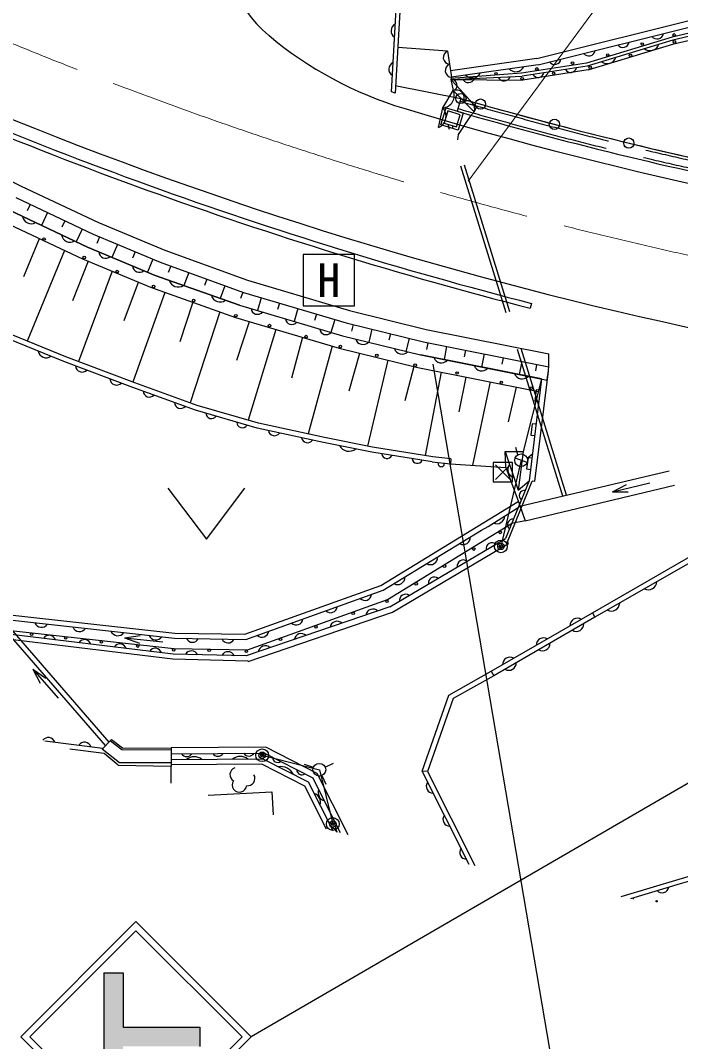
# Model space of a CAD drawing. Units: millimetres, scale not verified. Extents: x 40000 to 489596206, y 20000 to 327218255.
# Drawn here: x 203928 to 229734, y 239581 to 279501 of the extents above; entities that cross this region are included whole.
import ezdxf
from ezdxf.enums import TextEntityAlignment as Align

# ---------------------------------------------------------------- set-up
doc = ezdxf.new("R2010")
doc.units = ezdxf.units.MM
doc.header["$LTSCALE"] = 1000
doc.header["$PDMODE"] = 32
doc.header["$PDSIZE"] = 500
doc.linetypes.add('CHAIN', pattern=[18.5, 12, -1.5, 3.5, -1.5])
doc.linetypes.add('DASHED', pattern=[7.5, 6, -1.5])
for name, color, linetype, lineweight in [('M-BGD', 7, 'Continuous', 25), ('M-BGD-EXST', 7, 'Continuous', 25), ('M-BMK', 2, 'CHAIN', 13), ('M-BMK-ROW', 7, 'Continuous', 25), ('M-STR-HTXT', 7, 'Continuous', 13), ('M-STR-STRC', 7, 'Continuous', 25)]:
    doc.layers.add(name, color=color, linetype=linetype, lineweight=lineweight)
doc.styles.add('ＭＳ ゴシック', font='')
doc.styles.get('ＭＳ ゴシック').set_extended_font_data('MS Gothic')

msp = doc.modelspace()

# ---------------------------------------------------------------- hatches: boundary and pattern name
at = {"layer": 'M-STR-STRC'}
msp.add_hatch(color=256, dxfattribs=at).paths.add_polyline_path([(207192, 242268), (207942, 242268), (207942, 240143), (210942, 240143), (210942, 239393), (207942, 239393), (207942, 237268), (207192, 237268)])

# ---------------------------------------------------------------- linework, layer by layer
at = {"layer": 'M-BGD'}
for p, q in [((218427, 276704), (219055, 287594)), ((224120, 278014), (230779, 279670)), ((224168, 277769), (230839, 279428)), ((229474, 278585), (230967, 278932)), ((220618, 278297), (220774, 277278)), ((226116, 277572), (229474, 278585)), ((224120, 278014), (220736, 277525)), ((224168, 277769), (220774, 277278)), ((226116, 277572), (223563, 277169)), ((220749, 277187), (223539, 277317)), ((220774, 277278), (220749, 277187)), ((220749, 277187), (220847, 276757)), ((220973, 276953), (220749, 277187)), ((220749, 277187), (223563, 277169)), ((223521, 277436), (220759, 277224)), ((220446, 276079), (220847, 276757)), ((220847, 276757), (221660, 275922)), ((220973, 276953), (221747, 276111)), ((221148, 276447), (221004, 275948)), ((220273, 275313), (220446, 276079)), ((221747, 276111), (221660, 275922)), ((221041, 275041), (221014, 274836)), ((201076, 274479), (203963, 273023)), ((203963, 273023), (206978, 271597)), ((203743, 272574), (206775, 271140)), ((204307, 272307), (204190, 272059)), ((206551, 270637), (203502, 272080)), ((203502, 272080), (206551, 270637)), ((204985, 271986), (204750, 271489)), ((205663, 271666), (205546, 271417)), ((206978, 271597), (209574, 270514)), ((206341, 271345), (206106, 270848)), ((206775, 271140), (209393, 270048)), ((204066, 269495), (204668, 270975)), ((207024, 271036), (206918, 270782)), ((207716, 270747), (207505, 270239)), ((205654, 270509), (204186, 266968)), ((209195, 269535), (206551, 270637)), ((206551, 270637), (209195, 269535)), ((208409, 270458), (208303, 270205)), ((209574, 270514), (212799, 269341)), ((206579, 270085), (205958, 268535)), ((209101, 270170), (208889, 269662)), ((209393, 270048), (212642, 268866)), ((209801, 269900), (209707, 269644)), ((207514, 269695), (206202, 266163)), ((212494, 268364), (209195, 269535)), ((209195, 269535), (212494, 268364)), ((210505, 269644), (210321, 269135)), ((207982, 267767), (208544, 269265)), ((211210, 269387), (211119, 269136)), ((211915, 269131), (211734, 268634)), ((212799, 269341), (216788, 268161)), ((209573, 268870), (208324, 265364)), ((212620, 268875), (212530, 268627)), ((212642, 268866), (216657, 267678)), ((213339, 268660), (213190, 268158)), ((210668, 268481), (210163, 266931)), ((212494, 268364), (216520, 267172)), ((212494, 268364), (216520, 267172)), ((214058, 268447), (213983, 268196)), ((223909, 268440), (223859, 268247)), ((211729, 268105), (210563, 264551)), ((214777, 268235), (214628, 267732)), ((215496, 268022), (215422, 267771)), ((216788, 268161), (219787, 267422)), ((212389, 266222), (212887, 267726)), ((216215, 267809), (216067, 267306)), ((216657, 267678), (219678, 266933)), ((216938, 267609), (216875, 267355)), ((205629, 266165), (202610, 267395)), ((213914, 267422), (212829, 263869)), ((214956, 267114), (214520, 265510)), ((216520, 267172), (219565, 266422)), ((216520, 267172), (219565, 266422)), ((217666, 267429), (217541, 266921)), ((218394, 267250), (218332, 266996)), ((219122, 267070), (218997, 266562)), ((219787, 267422), (224579, 266471)), ((216111, 266772), (215179, 263336)), ((219678, 266933), (224580, 265961)), ((219852, 266899), (219801, 266642)), ((220588, 266753), (220486, 266239)), ((216776, 265016), (217190, 266492)), ((224297, 265483), (219565, 266422)), ((219565, 266422), (224513, 265440)), ((221324, 266607), (221273, 266350)), ((222059, 266461), (221958, 265947)), ((222795, 266315), (222744, 266058)), ((208324, 265150), (205629, 266165)), ((218288, 266222), (217490, 262861)), ((219307, 265971), (218959, 264633)), ((223531, 266169), (223429, 265655)), ((224107, 266055), (224056, 265798)), ((220371, 265753), (219755, 262488)), ((221076, 264198), (221354, 265557)), ((224297, 265483), (223583, 262643)), ((224297, 265483), (223811, 261504)), ((224039, 261477), (224566, 265786)), ((210774, 264262), (208324, 265150)), ((222292, 265371), (221606, 262111)), ((223302, 265170), (222996, 263814)), ((213187, 263556), (210774, 264262)), ((215777, 263004), (213187, 263556)), ((217661, 262622), (215777, 263004)), ((220026, 262242), (217661, 262622)), ((220757, 262365), (220736, 262166)), ((222879, 262648), (223385, 261139)), ((222908, 262029), (222879, 262648)), ((222879, 262648), (223583, 262643)), ((223583, 262643), (223385, 261139)), ((220026, 262242), (220736, 262166)), ((222908, 262029), (223431, 260578)), ((223811, 261504), (222888, 259252)), ((222964, 259122), (223934, 261489)), ((223385, 261139), (223811, 261504)), ((224039, 261477), (223934, 261489)), ((227072, 261078), (228532, 261421)), ((227072, 261078), (227622, 261361)), ((227072, 261078), (227690, 261069)), ((222213, 259723), (223385, 260465)), ((218103, 257223), (221947, 259570)), ((221947, 259570), (222213, 259723)), ((218371, 256573), (222888, 259252)), ((223005, 259054), (222964, 259122)), ((230734, 258667), (226388, 256167)), ((212738, 255302), (218103, 257223)), ((201012, 256336), (209951, 255352)), ((218371, 256573), (212757, 254656)), ((226388, 256167), (222431, 253883)), ((209901, 254724), (201608, 255737)), ((208001, 255368), (208613, 255454)), ((208001, 255368), (208582, 255156)), ((208001, 255368), (209493, 255210)), ((209951, 255352), (212738, 255302)), ((212757, 254656), (209901, 254724)), ((212831, 254438), (212826, 254454)), ((204416, 254137), (204924, 253784)), ((204416, 254137), (204698, 253587)), ((204416, 254137), (205404, 253008)), ((222332, 254057), (222431, 253883)), ((222431, 253883), (220843, 252989)), ((220843, 252989), (219838, 250137)), ((204880, 251338), (207152, 251045)), ((207492, 251392), (207119, 251010)), ((207492, 251392), (207922, 251062)), ((207200, 250837), (205861, 251009)), ((207743, 250382), (207200, 250837)), ((207922, 251062), (209820, 251053)), ((209820, 251059), (209825, 250344)), ((209822, 250829), (213470, 250857)), ((213470, 250857), (215359, 249888)), ((207743, 250382), (209825, 250344)), ((221471, 246506), (219630, 250149)), ((219838, 250137), (219630, 250149)), ((219838, 250137), (221697, 246458)), ((216446, 247736), (215359, 249888)), ((229726, 245757), (235532, 247469)), ((227783, 245173), (229726, 245757))]:
    msp.add_line(p, q, dxfattribs=at)
at = {"layer": 'M-BGD', "linetype": 'DASHED'}
for p, q in [((220618, 278297), (218678, 278436)), ((220638, 275962), (220492, 275484)), ((221116, 275816), (220638, 275962)), ((220492, 275484), (220970, 275338)), ((220970, 275338), (221116, 275816)), ((225135, 260904), (220644, 275437)), ((225279, 260948), (220817, 275384)), ((223456, 260510), (235333, 263335)), ((223661, 259942), (235417, 262738)), ((223501, 262306), (222709, 258938)), ((220736, 262166), (222908, 262029)), ((223385, 260465), (223456, 260510)), ((223431, 260578), (223661, 259942)), ((223661, 259942), (223127, 259836)), ((226288, 256340), (226388, 256167)), ((207247, 251153), (203328, 255678)), ((207398, 251284), (203620, 255646)), ((207895, 250982), (207443, 251329)), ((207807, 250482), (207119, 251010)), ((209821, 250973), (207895, 250982)), ((213378, 250774), (215613, 250207)), ((209824, 250473), (207807, 250482)), ((209820, 249684), (209825, 250344)), ((215613, 250207), (216139, 248087)), ((213757, 249327), (211271, 249198)), ((213756, 249343), (213803, 248439))]:
    msp.add_line(p, q, dxfattribs=at)
at = {"layer": 'M-BGD'}
for points in [[(219206, 287609), (218576, 276656), (218427, 276704)], [(230901, 279194), (229404, 278846), (226056, 277836), (223521, 277436)], [(230930, 279078), (229435, 278730), (226083, 277718), (223539, 277317)], [(221660, 275922), (221527, 275772), (221041, 275041)], [(196436, 275237), (200356, 273106), (203282, 271631), (206348, 270181), (209015, 269068), (212339, 267888), (216389, 266690), (219457, 265934), (224175, 264997)], [(220757, 262365), (220052, 262440), (217697, 262819), (215818, 263200), (213236, 263750), (210836, 264452), (208394, 265337), (205702, 266351), (202688, 267578), (200791, 268411)], [(224243, 265041), (224094, 265059), (224040, 264617), (224189, 264599)], [(224081, 263715), (223932, 263733), (223878, 263291), (224027, 263273)], [(223919, 262389), (223770, 262407), (223716, 261965), (223865, 261946)], [(201034, 256535), (209964, 255552), (212704, 255503), (218016, 257405), (223388, 260700)], [(200952, 255940), (209926, 254952), (212803, 254901), (218277, 256861), (223127, 259836)], [(212831, 254438), (218468, 256363), (223005, 259054)], [(219630, 250149), (220679, 253127), (222332, 254057), (226288, 256340), (230634, 258841)], [(212826, 254454), (209887, 254524), (201584, 255538)], [(216744, 247657), (215531, 250058), (213526, 251086), (209820, 251059)], [(216148, 247815), (215188, 249717), (213416, 250625), (209823, 250599)], [(215890, 247884), (215039, 249569), (213369, 250425), (209825, 250399)], [(227416, 245250), (229674, 245929), (235470, 247639)]]:
    msp.add_lwpolyline(points, dxfattribs=at)
msp.add_lwpolyline([(220363, 275419), (220572, 276087), (221241, 275882), (221036, 275213)], close=True, dxfattribs=at)
for centre, radius in [((229479, 278934), 50), ((229493, 278662), 50), ((228235, 278578), 50), ((225507, 277834), 50), ((226884, 278149), 50), ((227774, 278136), 50), ((222518, 277419), 50), ((224116, 277604), 50), ((224771, 277430), 50), ((226202, 277668), 50), ((223544, 277224), 50), ((204852, 270956), 50), ((206423, 270230), 50), ((207707, 269681), 50), ((209133, 269098), 50), ((210699, 268551), 50), ((212347, 267958), 50), ((213664, 267570), 50), ((215094, 267141), 50), ((216435, 266755), 50), ((217862, 266406), 50), ((219359, 266024), 50), ((220996, 265717), 50), ((222726, 265352), 50), ((223900, 265122), 50), ((222681, 259486), 50), ((221648, 258835), 50), ((222709, 258938), 125), ((222709, 258938), 62.5), ((220505, 258164), 50), ((219397, 257474), 50), ((218259, 256792), 50), ((216934, 256324), 50), ((204365, 255509), 50), ((215482, 255796), 50), ((205696, 255358), 50), ((207091, 255205), 50), ((208514, 255042), 50), ((214092, 255308), 50), ((209920, 254896), 50), ((211303, 254876), 50), ((212760, 254840), 50), ((213378, 250774), 125), ((213378, 250774), 62.5), ((216139, 248087), 125), ((216139, 248087), 62.5), ((228795, 245065), 25)]:
    msp.add_circle(centre, radius, dxfattribs=at)
for centre, radius, start, end in [((264481, 426568), 163250, 244.60987, 255.60958), ((218698, 279093), 283, 114.6979, 238.7139), ((264481, 426568), 163450, 244.60992, 255.60958), ((227480, 278695), 250, 217.5483, 350.3868), ((228814, 279027), 250, 217.5492, 350.3866), ((220722, 278052), 266, 113.0264, 264.3285), ((226145, 278363), 250, 217.5498, 350.3853), ((228537, 278677), 359, 232.3758, 341.1991), ((218612, 277598), 283, 114.6979, 238.7139), ((224811, 278032), 250, 217.5483, 350.3868), ((226861, 278171), 359, 232.3771, 341.1987), ((220800, 277543), 266, 113.0263, 264.3277), ((221594, 277596), 347, 222.84, 333.6089), ((223291, 277841), 347, 222.8407, 333.6082), ((224163, 277495), 228, 209.0518, 348.8783), ((225435, 277696), 228, 209.0518, 348.8783), ((220777, 276967), 222, 288.4433, 97.1193), ((221442, 277325), 256, 207.0736, 338.2581), ((222837, 277390), 256, 207.0713, 338.2608), ((220399, 276564), 487, 275.4893, 23.2255), ((220970, 276470), 312, 335.317, 113.2038), ((264481, 426568), 156250, 253.89904, 258.64041), ((221376, 276052), 312, 335.3172, 113.2045), ((220080, 275759), 486, 293.3117, 41.2501), ((264481, 426568), 156770, 253.89904, 258.64153), ((204345, 271890), 338, 188.5257, 300.8563), ((205870, 271169), 338, 188.5264, 300.8565), ((207257, 270468), 265, 183.0516, 311.6534), ((208578, 269917), 265, 183.0512, 311.655), ((210089, 269439), 359, 196.033, 304.8788), ((211739, 268853), 359, 196.0334, 304.8784), ((213195, 268267), 256, 188.0255, 319.0011), ((214537, 267870), 256, 188.0263, 318.999), ((215879, 267473), 256, 188.0246, 319.0007), ((217318, 267133), 303, 196.47, 315.8645), ((218840, 266758), 303, 196.4683, 315.8661), ((204939, 266631), 321, 190.0265, 305.6719), ((220386, 266427), 314, 200.3003, 317.231), ((220588, 266211), 4000, 348.8911, 3.7275), ((206344, 266021), 267, 185.353, 313.3628), ((221963, 266114), 314, 200.2988, 317.2314), ((207692, 265513), 267, 185.3536, 313.3623), ((223541, 265800), 314, 200.2988, 317.2314), ((208965, 265005), 232, 180.7928, 319.3636), ((210189, 264561), 232, 180.793, 319.362), ((211397, 264154), 221, 182.4943, 324.8837), ((212604, 263801), 221, 182.4949, 324.8831), ((213853, 263503), 237, 189.5658, 326.3654), ((215148, 263227), 237, 189.5652, 326.3662), ((216772, 263075), 417, 208.3572, 308.7311), ((218261, 262584), 208, 187.0181, 334.7016), ((219444, 262394), 208, 187.0185, 334.7009), ((220378, 262176), 122, 160.7942, 7.1338), ((223283, 261944), 309, 139.5211, 257.5197), ((223637, 260918), 212, 84.7677, 230.6759), ((222545, 260137), 316, 243.58, 0.1817), ((223176, 259791), 212, 84.7676, 230.676), ((221237, 259293), 284, 239.5106, 3.286), ((222366, 258844), 235, 51.8105, 189.54), ((219955, 258511), 284, 239.5116, 3.2849), ((221237, 258174), 235, 51.8105, 189.54), ((218674, 257729), 284, 239.5126, 3.2855), ((220108, 257504), 235, 51.8105, 189.54), ((228469, 257576), 334, 243.307, 356.5209), ((217394, 257090), 263, 225.1431, 354.2542), ((218979, 256835), 235, 51.8091, 189.5407), ((227021, 256743), 334, 243.307, 356.5209), ((216053, 256609), 263, 225.1429, 354.2544), ((217711, 256211), 279, 46.3464, 171.3507), ((204751, 256058), 283, 201.7522, 325.6835), ((214711, 256129), 263, 225.1431, 354.2542), ((216307, 255732), 279, 46.3463, 171.3499), ((225698, 255839), 290, 58.8234, 181.1676), ((225658, 255907), 290, 238.8339, 1.1575), ((206241, 255894), 283, 201.7522, 325.6835), ((207731, 255730), 283, 201.7505, 325.6852), ((213370, 255649), 263, 225.1431, 354.2542), ((214904, 255253), 279, 46.3458, 171.3497), ((205051, 255211), 254, 17.2868, 148.7914), ((206433, 255042), 254, 17.2853, 148.7926), ((207815, 254874), 254, 17.2864, 148.7918), ((209221, 255566), 283, 201.7517, 325.6852), ((210650, 255444), 255, 203.2511, 334.7114), ((212042, 255419), 255, 203.2511, 334.711), ((224380, 255077), 290, 58.823, 181.1688), ((224339, 255146), 290, 238.8339, 1.1575), ((209197, 254705), 254, 17.2862, 148.7931), ((210612, 254593), 264, 24.2028, 153.0625), ((212040, 254559), 264, 24.2012, 153.0641), ((213500, 254774), 279, 46.3445, 171.351), ((223061, 254316), 290, 58.8223, 181.1687), ((223020, 254385), 290, 238.8337, 1.1569), ((205021, 251206), 262, 18.0248, 143.7119), ((206432, 251024), 262, 18.025, 147.2916), ((210429, 250965), 242, 213.4625, 327.4089), ((210724, 250253), 462, 50.0802, 130.7694), ((211645, 250974), 242, 213.4622, 327.4099), ((212521, 250266), 462, 50.0797, 130.7703), ((212861, 250984), 242, 213.4622, 327.4099), ((213982, 250692), 197, 179.1045, 306.5893), ((214099, 249775), 555, 26.1727, 99.5373), ((214927, 250208), 197, 179.1052, 306.5888), ((220061, 249557), 268, 142.9767, 270.6492), ((215322, 248950), 336, 339.0489, 74.5449), ((215902, 249321), 339, 159.3138, 254.2803), ((220713, 248268), 268, 142.9755, 270.6504), ((215995, 247619), 336, 28.2079, 74.5449), ((216579, 247982), 339, 159.3138, 218.2924), ((221365, 246978), 268, 142.9748, 270.6502), ((229009, 245660), 264, 222.2889, 351.1791), ((227642, 245249), 264, 338.112, 351.1791)]:
    msp.add_arc(centre, radius, start, end, dxfattribs=at)
at = {"layer": 'M-BGD', "linetype": 'DASHED'}
for radius, end in [(156360, 258.64065), (156660, 258.64129)]:
    msp.add_arc((264481, 426568), radius, 253.89904, end, dxfattribs=at)
at = {"layer": 'M-BGD'}
for p in [(222709, 258938), (213378, 250774), (216139, 248087)]:
    msp.add_point(p, dxfattribs=at)
at = {"layer": 'M-BGD-EXST'}
for p, q in [((220047, 266067), (225227, 235680)), ((223376, 262522), (223291, 262799)), ((223737, 262222), (223266, 262389)), ((223737, 262388), (223964, 262565)), ((222504, 261559), (223066, 262122)), ((222504, 262122), (223066, 261559)), ((209695, 261219), (211195, 259219)), ((211195, 259219), (212695, 261219)), ((215378, 250290), (215031, 250413)), ((215839, 250313), (216162, 250464)), ((215715, 249979), (215870, 249649))]:
    msp.add_line(p, q, dxfattribs=at)
for points in [[(214981, 268345), (216981, 268345), (216981, 270345), (214981, 270345)], [(222410, 261465), (223160, 261465), (223160, 262215), (222410, 262215)]]:
    msp.add_lwpolyline(points, close=True, dxfattribs=at)
for centre in [(223501, 262306), (215613, 250207)]:
    msp.add_circle(centre, 250, dxfattribs=at)
for centre, radius, start, end in [((212406, 250012), 288, 110.9922, 237.8635), ((212807, 249870), 288, 262.9213, 29.7894), ((212489, 249613), 283, 146.706, 354.0771)]:
    msp.add_arc(centre, radius, start, end, dxfattribs=at)
at = {"layer": 'M-BMK'}
msp.add_arc((264481, 426568), 160000, 242.53176, 263.25136, dxfattribs=at)
at = {"layer": 'M-BMK-ROW', "color": 30}
for p, q in [((218583, 276963), (221148, 276447)), ((221148, 276447), (221908, 276228))]:
    msp.add_line(p, q, dxfattribs=at)
for centre in [(221148, 276447), (221908, 276230), (224803, 275440), (227711, 274706)]:
    msp.add_circle(centre, 200, dxfattribs=at)
msp.add_arc((264481, 426568), 156250, 254.18902, 258.64041, dxfattribs=at)
at = {"layer": 'M-STR-HTXT'}
msp.add_line((221426, 273211), (243306, 302880), dxfattribs=at)
at = {"layer": 'M-STR-STRC'}
for p, q in [((252600, 262778), (212943, 239769)), ((203943, 239769), (208443, 244269)), ((204296, 239769), (208443, 243915)), ((212943, 239769), (208443, 244269)), ((212590, 239769), (208443, 243915)), ((207192, 242268), (207192, 237268)), ((207192, 242268), (207942, 242268)), ((207942, 242268), (207942, 240143)), ((207942, 240143), (210942, 240143)), ((210942, 240143), (210942, 239393)), ((203943, 239769), (208443, 235268)), ((204296, 239769), (208443, 235622)), ((208443, 235622), (212590, 239769)), ((208443, 235269), (212943, 239769))]:
    msp.add_line(p, q, dxfattribs=at)
for centre, radius, start, end in [((216840, 282754), 5000, 112.864, 230.0722), ((264481, 426568), 162750, 242.53189, 263.25109), ((223259, 290422), 15000, 230.0722, 253.1547), ((264481, 426568), 157250, 253.15471, 263.25109)]:
    msp.add_arc(centre, radius, start, end, dxfattribs=at)

# ---------------------------------------------------------------- texts
at = {"layer": 'M-BGD-EXST', "style": 'ＭＳ ゴシック'}
msp.add_text('H', height=1320, dxfattribs=at).set_placement((215981, 269345), align=Align.MIDDLE_CENTER)

doc.saveas('drawing.dxf')
